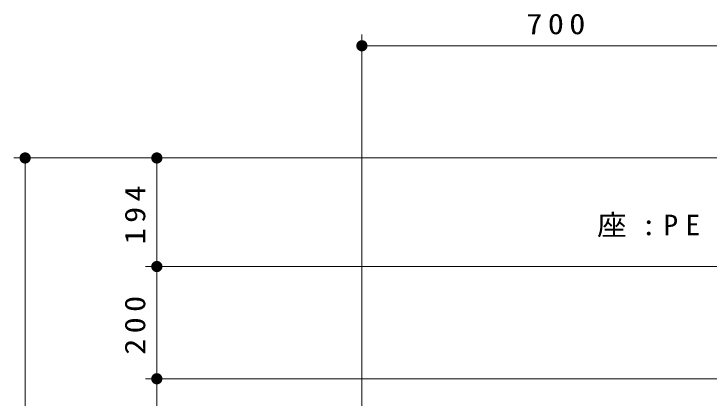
# Model space of a CAD drawing. Units: millimetres on the paper, with parts at other scales. Extents: x -385 to 0, y -12 to 267.
# Drawn here: x -197.1 to -135.2, y 118.4 to 152.7 of the extents above; entities that cross this region are included whole.
import ezdxf

# ---------------------------------------------------------------- set-up
doc = ezdxf.new("R2010")
doc.units = ezdxf.units.MM
doc.layers.add('LY_1', color=7, linetype='Continuous', lineweight=25)
doc.styles.add('ＭＳ ゴシック', font='')
doc.styles.get('ＭＳ ゴシック').set_extended_font_data('MS Gothic')

# ---------------------------------------------------------------- blocks, each defined once
blk = doc.blocks.new('filled_dot')
at = {"color": 0, "linetype": 'Continuous', "lineweight": -2, "const_width": 1.25}
blk.add_lwpolyline([(-0.625, 0, 1), (0.625, 0, 1)], format="xyb", close=True, dxfattribs=at)

msp = doc.modelspace()

# ---------------------------------------------------------------- linework, layer by layer
at = {"layer": 'LY_1', "lineweight": 13}
for p, q in [((-166.133, 111.154), (-166.133, 150.829)), ((-166.133, 149.829), (-131.133, 149.829)), ((-77.633, 139.829), (-197.103, 139.829)), ((-196.103, 89.829), (-196.103, 139.829)), ((-77.633, 139.829), (-185.383, 139.829)), ((-184.383, 130.154), (-184.383, 139.829)), ((-97.133, 130.154), (-185.383, 130.154)), ((-184.383, 120.154), (-184.383, 130.154)), ((-132.133, 120.154), (-185.383, 120.154)), ((-184.383, 110.154), (-184.383, 120.154))]:
    msp.add_line(p, q, dxfattribs=at)

# ---------------------------------------------------------------- block references
at = {"layer": 'LY_1', "lineweight": 13, "xscale": 0.4, "yscale": 0.4}
msp.add_blockref('filled_dot', (-166.133, 149.829), dxfattribs=at)
for p, rotation in [((-196.103, 139.829), 270), ((-184.383, 139.829), 270), ((-184.383, 130.154), 270), ((-184.383, 130.154), 90), ((-184.383, 120.154), 270), ((-184.383, 120.154), 90)]:
    msp.add_blockref('filled_dot', p, dxfattribs=dict(at, rotation=rotation))

# ---------------------------------------------------------------- texts
at = {"layer": 'LY_1', "char_height": 1.833, "style": 'ＭＳ ゴシック'}
for s, insert, attachment_point in [('\\T1.33;\\W1.15;700', (-148.633, 150.829), 8), ('\\T1.5;\\W1.05;座:PE', (-145.196, 133.769), 4)]:
    msp.add_mtext(s, dxfattribs=dict(at, insert=insert, attachment_point=attachment_point))
at = {"layer": 'LY_1', "char_height": 1.833, "attachment_point": 8, "rotation": 90, "style": 'ＭＳ ゴシック'}
for s, insert in [('\\T1.33;\\W1.15;194', (-185.383, 134.992)), ('\\T1.33;\\W1.15;200', (-185.383, 125.154))]:
    msp.add_mtext(s, dxfattribs=dict(at, insert=insert))

doc.saveas('drawing.dxf')
